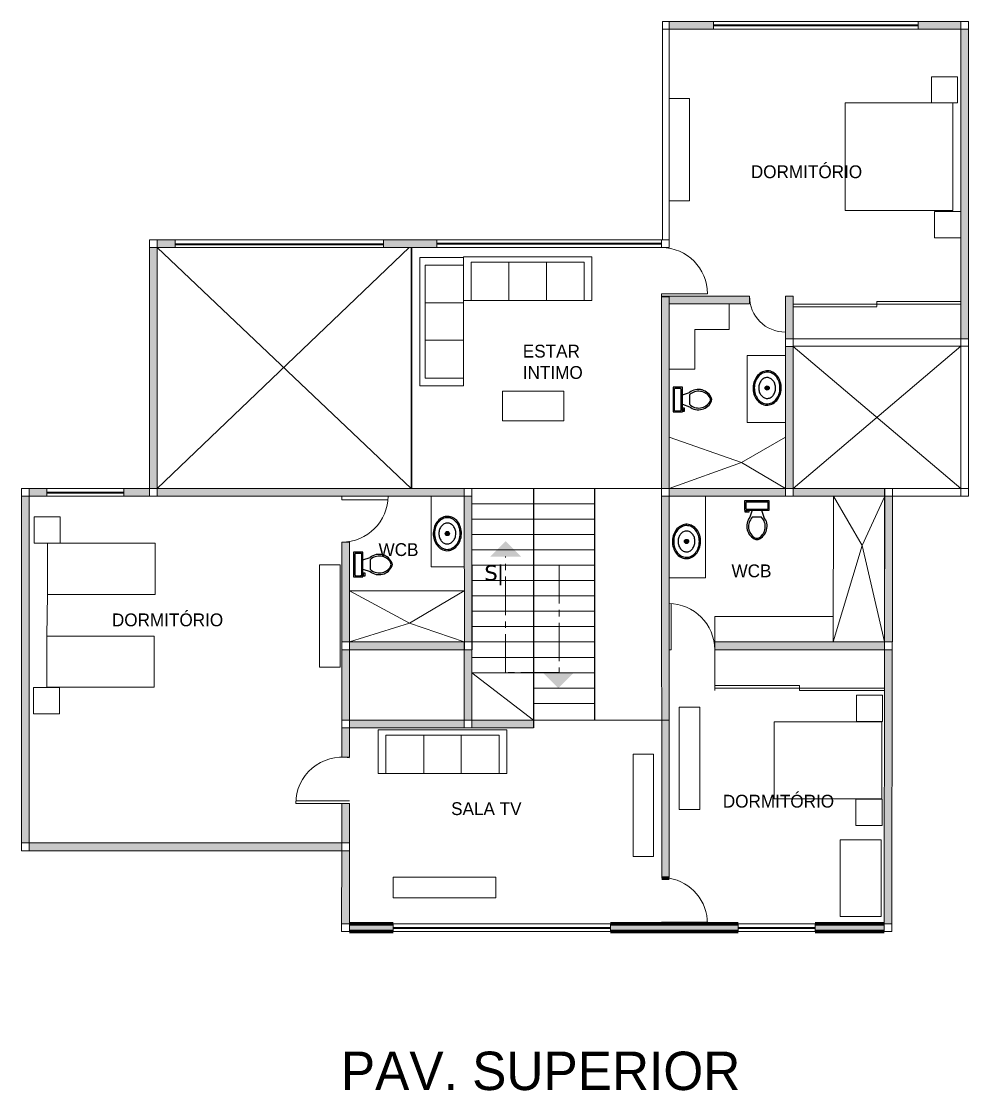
# Model space of a CAD drawing. Header units: millimetres. Extents: x 835 to 2001, y 912 to 1998.
# Drawn here: x 923.96 to 942.46, y 961.2 to 982.07 of the extents above; entities that cross this region are included whole.
import ezdxf

# ---------------------------------------------------------------- set-up
doc = ezdxf.new("R2010")
doc.units = ezdxf.units.MM
doc.linetypes.add('ACAD_ISO04W100', pattern=[30, 24, -3, 0, -3])
doc.linetypes.add('CENTER2', pattern=[1.125, 0.75, -0.125, 0.125, -0.125])
doc.layers.get('0').update_dxf_attribs({"lineweight": 50})
for name, color, linetype in [('CLOSETS', 32, 'Continuous'), ('CORTES', 210, 'Continuous'), ('cotas', 7, 'ACAD_ISO04W100'), ('EJES', 4, 'CENTER2'), ('muebles', 203, 'Continuous'), ('muros sin carga', 181, 'Continuous'), ('sin carga', 7, 'Continuous'), ('TEXT', 1, 'Continuous')]:
    doc.layers.add(name, color=color, linetype=linetype)
for name, color, linetype, lineweight in [('escaleras', 230, 'Continuous', 5), ('Mobiliario', 2, 'Continuous', 30), ('muros', 7, 'Continuous', 50), ('puertas', 51, 'Continuous', 0), ('ventanas', 110, 'Continuous', 0)]:
    doc.layers.add(name, color=color, linetype=linetype, lineweight=lineweight)

# ---------------------------------------------------------------- blocks, each defined once
blk = doc.blocks.new('A$C1CCD7FE2')
at = {"layer": 'muebles', "lineweight": 9}
blk.add_lwpolyline([(0, 2), (0.4, 2), (0.4, 0), (0, 0)], close=True, dxfattribs=at)
blk = doc.blocks.new('sillon 3')
at = {"layer": 'muebles', "lineweight": 20}
for p, q in [((51.071, 117.617), (51.071, 118.467)), ((51.071, 118.467), (53.581, 118.467)), ((51.221, 118.367), (51.221, 117.617)), ((51.221, 118.367), (53.431, 118.367)), ((51.961, 118.367), (51.961, 117.617)), ((52.691, 118.367), (52.691, 117.617)), ((52.691, 117.617), (52.691, 118.367)), ((53.431, 117.617), (53.431, 118.367)), ((53.431, 118.367), (53.431, 117.617)), ((53.581, 118.467), (53.581, 117.617)), ((53.581, 117.617), (51.071, 117.617))]:
    blk.add_line(p, q, dxfattribs=at)
blk = doc.blocks.new('mesa centro')
at = {"layer": 'muebles', "lineweight": 20}
for p, q in [((53.806, 117.692), (53.806, 118.492)), ((53.806, 118.492), (54.606, 118.492)), ((54.606, 118.492), (54.606, 117.692)), ((54.606, 117.692), (53.806, 117.692))]:
    blk.add_line(p, q, dxfattribs=at)
blk = doc.blocks.new('mesa3')
at = {"layer": 'muebles', "lineweight": 20}
for p, q in [((51.706, 116.287), (51.706, 116.867)), ((51.706, 116.867), (52.906, 116.867)), ((52.906, 116.867), (52.906, 116.287)), ((52.906, 116.287), (51.706, 116.287))]:
    blk.add_line(p, q, dxfattribs=at)
blk = doc.blocks.new('recamara')
at = {"layer": 'muebles', "lineweight": 5}
blk.add_line((0.008, 0.407), (-0.008, -0.407), dxfattribs=at)
for points in [[(-2.092, 1.407), (0.008, 1.407), (0.008, 0.407), (-2.092, 0.407)], [(-2.108, -0.407), (-0.008, -0.407), (-0.008, -1.407), (-2.108, -1.407)]]:
    blk.add_lwpolyline(points, close=True, dxfattribs=at)
at = {"layer": 'CLOSETS', "xscale": 0.6399999999999864, "yscale": 0.6399999999999864, "zscale": 0.6400000000000002}
for p in [(-34.68, -73.91), (-34.693, -77.244)]:
    blk.add_blockref('mesa centro', p, dxfattribs=at)
blk = doc.blocks.new('Sink - Oval top')
for p, q in [((-1, 0), (1, 0)), ((0, 1), (0, -1))]:
    blk.add_line(p, q)
at = {"linetype": 'Continuous'}
for points in [[(-12.23, 0.39, 0.117634), (-11.46, -3.36, 0.104469), (-8.88, -6.8, 0.090016), (-5.08, -9.07, 0.08192), (-0.32, -10.02, 0.08192), (4.49, -9.38, 0.090016), (8.42, -7.36, 0.104469), (11.22, -4.09, 0.117634), (12.23, -0.39, 0.117634), (11.46, 3.36, 0.104469), (8.88, 6.8, 0.090016), (5.08, 9.07, 0.08192), (0.32, 10.02, 0.08192), (-4.49, 9.38, 0.090016), (-8.42, 7.36, 0.104469), (-11.22, 4.09, 0.117634)], [(-11.29, 0.16, 0.118622), (-10.52, -3.25, 0.104678), (-8.07, -6.36, 0.089562), (-4.54, -8.37, 0.081185), (-0.13, -9.15, 0.081185), (4.3, -8.49, 0.089562), (7.89, -6.58, 0.104678), (10.42, -3.55, 0.118622), (11.29, -0.16, 0.118622), (10.52, 3.25, 0.104678), (8.07, 6.36, 0.089562), (4.54, 8.37, 0.081185), (0.13, 9.15, 0.081185), (-4.3, 8.49, 0.089562), (-7.89, 6.58, 0.104678), (-10.42, 3.55, 0.118622)], [(-7.42, 0.08, 0.118283), (-6.91, -2.17, 0.104607), (-5.29, -4.21, 0.089718), (-2.97, -5.53, 0.081436), (-0.07, -6.04, 0.081436), (2.84, -5.59, 0.089718), (5.2, -4.33, 0.104607), (6.86, -2.32, 0.118283), (7.42, -0.08, 0.118283), (6.91, 2.17, 0.104607), (5.29, 4.21, 0.089718), (2.97, 5.53, 0.081436), (0.07, 6.04, 0.081436), (-2.84, 5.59, 0.089718), (-5.2, 4.33, 0.104607), (-6.86, 2.32, 0.118283)]]:
    blk.add_lwpolyline(points, format="xyb", close=True, dxfattribs=at)
for radius in [1.5, 1]:
    blk.add_circle((0, 0), radius)
blk = doc.blocks.new('Toilet - top')
for p, q in [((-10, -8.5), (-8, -8.5)), ((-10, -9.5), (-10, -8.5)), ((-8, -8.5), (-8, -8)), ((-7, -8), (-7, -9.5)), ((-4, -8), (-6, -14)), ((4, -8), (6, -14)), ((9.5, -6), (9.5, -2)), ((-7, -9.5), (-10, -9.5)), ((4, -14), (-4, -14))]:
    blk.add_line(p, q)
blk.add_lwpolyline([(10.5, -8), (10.5, 0), (-10.5, 0), (-10.5, -8)], close=True)
for points in [[(-9.5, -2), (-9.5, -6)], [(8.5, -1), (-8.5, -1)], [(-8.5, -7), (8.5, -7)]]:
    blk.add_lwpolyline(points)
for centre, radius, start, end in [((-8.62, -1.88), 0.884, 81.8699, 188.1301), ((-8.62, -6.12), 0.884, 171.8699, 278.1301), ((8.62, -1.88), 0.884, 351.8699, 98.1301), ((8.62, -6.12), 0.884, 261.8699, 8.1301), ((3.52, -21.58), 12.17, 141.46911, 247.97143), ((4.2, -21.82), 11.33, 136.36773, 238.94682), ((-3.52, -21.58), 12.17, 292.02843, 38.53071), ((-4.2, -21.82), 11.33, 301.05301, 43.63209), ((0, -27.88), 4, 245.73182, 294.26817), ((0, -29), 4, 254.86053, 285.13947)]:
    blk.add_arc(centre, radius, start, end)

msp = doc.modelspace()

# ---------------------------------------------------------------- hatches: boundary and pattern name
at = {"layer": 'CORTES', "lineweight": 60}
msp.add_hatch(color=256, dxfattribs=at).paths.add_polyline_path([(933.713, 971.624), (933.113, 971.624), (933.413, 971.924)])
at = {"layer": 'EJES', "linetype": 'ByBlock', "lineweight": 5}
for points in [[(937.476, 982.073), (936.606, 982.073), (936.606, 981.924), (937.476, 981.923)], [(938.881, 972.956), (939.031, 972.956), (939.03, 975.727), (938.88, 975.727)], [(940.806, 964.456), (940.956, 964.456), (940.963, 969.806), (940.813, 969.806)], [(939.456, 964.456), (940.806, 964.456), (940.806, 964.306), (939.456, 964.306)]]:
    msp.add_hatch(color=250, dxfattribs=at).paths.add_polyline_path(points)
h = msp.add_hatch(color=250, dxfattribs=at)
h.paths.add_polyline_path([(941.472, 982.073), (942.306, 982.073), (942.306, 981.923), (941.472, 981.923)])
edge = h.paths.add_edge_path()
edge.add_line((942.306, 981.923), (942.456, 981.923))
edge.add_line((942.306, 975.877), (942.306, 981.923))
edge.add_line((942.456, 975.877), (942.456, 981.923))
edge.add_line((942.306, 975.877), (942.456, 975.877))
h = msp.add_hatch(color=250, dxfattribs=at)
h.paths.add_polyline_path([(936.606, 976.706), (938.176, 976.706), (938.176, 976.556), (936.606, 976.556)])
edge = h.paths.add_edge_path(flags=17)
edge.add_line((936.606, 976.706), (938.176, 976.706))
h = msp.add_hatch(color=250, dxfattribs=at)
h.paths.add_polyline_path([(935.459, 964.456), (937.958, 964.456), (937.958, 964.306), (935.459, 964.306)])
edge = h.paths.add_edge_path()
edge.add_line((940.813, 969.807), (940.963, 969.806))
edge.add_line((940.963, 969.806), (940.956, 964.456))
edge.add_line((940.956, 964.456), (940.806, 964.456))
edge.add_line((940.806, 964.456), (940.813, 969.806))
at = {"layer": 'muros', "lineweight": 9}
for points in [[(926.606, 972.956), (932.606, 972.956), (932.606, 972.806), (926.606, 972.806)], [(936.459, 972.806), (936.606, 972.806), (936.606, 965.343), (936.465, 965.343)], [(940.816, 972.806), (940.967, 972.806), (940.967, 969.956), (940.813, 969.956)], [(937.496, 969.956), (940.813, 969.956), (940.813, 969.806), (937.496, 969.806)]]:
    msp.add_hatch(color=250, dxfattribs=at).paths.add_polyline_path(points)
at = {"layer": 'muros', "lineweight": 5}
msp.add_hatch(color=250, dxfattribs=at).paths.add_polyline_path([(930.366, 964.456), (931.216, 964.456), (931.216, 964.306), (930.366, 964.306)])
at = {"layer": 'muros sin carga', "lineweight": 5}
for points in [[(926.606, 977.656), (926.456, 977.656), (926.456, 972.956), (926.606, 972.956)], [(936.459, 972.956), (936.606, 972.956), (936.606, 976.706), (936.456, 976.706)], [(938.88, 975.877), (939.03, 975.877), (939.03, 976.705), (938.88, 976.705)], [(924.106, 972.956), (924.456, 972.956), (924.456, 972.806), (924.106, 972.806)], [(939.031, 972.806), (939.031, 972.956), (940.816, 972.956), (940.816, 972.806)], [(924.106, 972.806), (923.956, 972.806), (923.956, 966.032), (924.106, 966.032)], [(930.366, 969.956), (930.366, 971.906), (930.216, 971.906), (930.216, 969.956)], [(932.756, 968.281), (933.956, 968.281), (933.956, 968.431), (932.756, 968.431)], [(930.216, 966.806), (930.366, 966.806), (930.366, 966.032), (930.215, 966.032)], [(924.106, 966.032), (930.215, 966.032), (930.214, 965.881), (924.106, 965.881)], [(930.214, 965.881), (930.366, 965.881), (930.366, 964.456), (930.211, 964.456)]]:
    msp.add_hatch(color=250, dxfattribs=at).paths.add_polyline_path(points)
at = {"layer": 'muros sin carga', "lineweight": 9}
for points in [[(926.956, 977.806), (926.606, 977.806), (926.606, 977.656), (926.956, 977.656)], [(931.031, 977.806), (932.071, 977.806), (932.071, 977.656), (931.031, 977.656)], [(932.606, 972.806), (932.756, 972.806), (932.757, 969.956), (932.607, 969.956)], [(930.366, 969.956), (932.606, 969.956), (932.606, 969.806), (930.366, 969.806)], [(930.366, 968.281), (930.216, 968.281), (930.216, 967.706), (930.366, 967.706)], [(930.366, 968.431), (932.606, 968.431), (932.606, 968.281), (930.366, 968.281)]]:
    msp.add_hatch(color=250, dxfattribs=at).paths.add_polyline_path(points)
at = {"layer": 'muros sin carga', "lineweight": 5}
h = msp.add_hatch(color=250, dxfattribs=at)
h.paths.add_polyline_path([(938.881, 972.956), (936.606, 972.956), (936.606, 972.806), (938.881, 972.806)])
edge = h.paths.add_edge_path()
edge.add_line((938.018, 973.458), (936.606, 972.956))
h = msp.add_hatch(color=250, dxfattribs=at)
h.paths.add_polyline_path([(926.456, 972.956), (926.456, 972.806), (925.956, 972.806), (925.956, 972.956)])
edge = h.paths.add_edge_path()
edge.add_line((926.456, 972.806), (926.606, 972.806))
at = {"layer": 'muros sin carga', "lineweight": 9}
h = msp.add_hatch(color=250, dxfattribs=at)
h.paths.add_polyline_path([(930.216, 969.806), (930.366, 969.806), (930.366, 968.431), (930.216, 968.431)])
edge = h.paths.add_edge_path()
edge.add_line((930.216, 969.806), (930.366, 969.806))
h = msp.add_hatch(color=250, dxfattribs=at)
h.paths.add_polyline_path([(932.756, 968.431), (932.606, 968.431), (932.606, 969.806), (932.756, 969.806)])
edge = h.paths.add_edge_path()
edge.add_line((932.756, 968.431), (933.956, 968.431))
at = {"layer": 'muros sin carga', "lineweight": 70}
msp.add_hatch(color=6, dxfattribs=at).paths.add_polyline_path([(934.144, 969.356), (934.744, 969.356), (934.444, 969.056)])

# ---------------------------------------------------------------- linework, layer by layer
at = {"layer": 'CLOSETS', "lineweight": 9}
for p, q in [((940.662, 976.602), (942.303, 976.602)), ((940.662, 976.602), (940.662, 976.506)), ((939.03, 976.552), (942.303, 976.552)), ((939.03, 976.502), (940.662, 976.502)), ((937.496, 969.006), (937.496, 969.806)), ((937.496, 969.106), (939.155, 969.106)), ((939.155, 969.006), (939.155, 969.106)), ((937.496, 969.056), (940.813, 969.056)), ((939.155, 969.006), (940.813, 969.006))]:
    msp.add_line(p, q, dxfattribs=at)
msp.add_arc((938.876, 976.706), 0.7, 180, 270, dxfattribs=at)
at = {"layer": 'cotas', "lineweight": 9}
for p, q in [((931.571, 972.956), (931.571, 977.656)), ((931.581, 972.956), (931.581, 977.656)), ((937.496, 970.456), (937.496, 969.956))]:
    msp.add_line(p, q, dxfattribs=at)
at = {"layer": 'EJES', "linetype": 'ByBlock', "lineweight": 5}
for p, q in [((936.475, 981.924), (936.475, 982.073)), ((936.606, 981.924), (936.606, 982.073)), ((937.476, 981.923), (937.476, 982.073)), ((941.472, 982.073), (941.472, 981.923)), ((942.306, 981.923), (942.306, 982.073)), ((942.306, 982.073), (942.456, 982.073)), ((942.456, 981.923), (942.456, 982.073)), ((936.606, 981.924), (936.475, 981.924)), ((936.475, 981.924), (936.475, 977.806)), ((936.606, 977.806), (936.606, 981.924)), ((942.306, 981.923), (942.456, 981.923)), ((942.306, 975.877), (942.306, 981.923)), ((942.456, 975.877), (942.456, 981.923)), ((936.475, 977.806), (936.606, 977.806)), ((936.606, 976.692), (936.606, 976.556)), ((942.306, 975.877), (942.456, 975.877))]:
    msp.add_line(p, q, dxfattribs=at)
at = {"layer": 'EJES', "lineweight": 9}
for p, q in [((933.414, 969.358), (933.414, 971.626)), ((934.46, 971.456), (934.46, 969.358)), ((934.46, 969.358), (933.414, 969.358))]:
    msp.add_line(p, q, dxfattribs=at)
at = {"layer": 'EJES', "linetype": 'ByBlock', "lineweight": 5}
for points in [[(942.306, 981.923), (942.456, 981.923), (942.456, 975.877), (942.306, 975.877), (942.306, 981.923), (942.456, 981.923)], [(936.606, 976.706), (938.176, 976.706), (938.176, 976.556), (936.606, 976.556), (936.606, 976.706)], [(938.881, 972.956), (939.031, 972.956), (939.03, 975.727), (938.88, 975.727), (938.881, 972.956)], [(940.806, 964.456), (940.956, 964.456), (940.963, 969.806), (940.813, 969.806), (940.806, 964.456)], [(935.459, 964.456), (937.958, 964.456), (937.958, 964.306), (935.459, 964.306), (935.459, 964.456)], [(939.456, 964.456), (940.806, 964.456), (940.806, 964.306), (939.456, 964.306), (939.456, 964.456)]]:
    msp.add_lwpolyline(points, dxfattribs=at)
at = {"layer": 'escaleras', "lineweight": 5}
for p, q in [((936.606, 982.073), (936.475, 982.073)), ((930.216, 964.456), (930.366, 964.456)), ((930.216, 964.306), (930.366, 964.306)), ((930.366, 964.456), (930.366, 964.306)), ((940.806, 964.456), (940.956, 964.456)), ((940.806, 964.306), (940.806, 964.456)), ((940.806, 964.306), (940.956, 964.306)), ((940.956, 964.456), (940.956, 964.306))]:
    msp.add_line(p, q, dxfattribs=at)
at = {"layer": 'escaleras', "lineweight": 9}
for p, q in [((931.031, 977.806), (931.031, 977.656)), ((936.456, 977.656), (936.456, 977.808)), ((936.456, 977.806), (936.606, 977.806)), ((936.456, 977.656), (936.606, 977.656)), ((936.606, 977.806), (936.606, 977.656)), ((936.456, 976.542), (936.456, 976.695)), ((936.456, 976.692), (936.606, 976.692)), ((936.606, 976.692), (936.606, 976.542)), ((938.88, 975.727), (938.88, 975.88)), ((938.88, 975.877), (939.03, 975.877)), ((939.03, 975.877), (939.03, 975.727)), ((942.306, 975.731), (942.306, 975.877)), ((942.456, 975.877), (942.456, 975.731)), ((938.88, 975.727), (939.03, 975.727)), ((942.306, 975.731), (942.456, 975.731)), ((926.459, 972.956), (926.609, 972.956)), ((926.609, 972.956), (926.609, 972.806)), ((932.606, 972.806), (932.606, 972.958)), ((932.606, 972.956), (932.756, 972.956)), ((932.757, 969.956), (932.756, 972.956)), ((932.756, 972.956), (935.156, 972.956)), ((932.756, 972.956), (932.756, 972.806)), ((933.956, 972.956), (933.956, 968.431)), ((933.966, 972.956), (933.966, 968.281)), ((935.146, 968.431), (935.146, 972.956)), ((935.156, 968.431), (935.156, 972.956)), ((935.156, 972.956), (936.459, 972.956)), ((938.881, 972.956), (939.031, 972.956)), ((938.881, 972.806), (938.881, 972.956)), ((940.817, 972.956), (940.967, 972.956)), ((940.817, 972.806), (940.817, 972.956)), ((940.967, 972.956), (940.967, 972.806)), ((942.304, 972.806), (942.304, 972.958)), ((942.304, 972.956), (942.454, 972.956)), ((942.454, 972.956), (942.454, 972.806)), ((924.106, 972.806), (924.106, 966.032)), ((932.606, 972.806), (932.756, 972.806)), ((932.756, 972.656), (935.156, 972.656)), ((938.881, 972.806), (939.031, 972.806)), ((940.817, 972.806), (940.967, 972.806)), ((942.304, 972.806), (942.454, 972.806)), ((932.756, 972.356), (935.156, 972.356)), ((932.756, 972.056), (935.156, 972.056)), ((932.756, 971.756), (935.156, 971.756)), ((932.756, 971.456), (935.156, 971.456)), ((932.756, 971.156), (935.156, 971.156)), ((932.756, 970.856), (935.156, 970.856)), ((932.756, 970.556), (935.156, 970.556)), ((932.756, 970.256), (935.156, 970.256)), ((930.216, 969.806), (930.216, 969.958)), ((930.216, 969.956), (930.366, 969.956)), ((930.366, 969.956), (930.366, 969.806)), ((932.607, 969.806), (932.607, 969.958)), ((932.607, 969.956), (932.757, 969.956)), ((932.757, 969.956), (935.156, 969.956)), ((932.757, 969.956), (932.757, 969.806)), ((940.813, 969.806), (940.813, 969.958)), ((940.813, 969.956), (940.963, 969.956)), ((940.963, 969.956), (940.963, 969.806)), ((930.216, 969.806), (930.366, 969.806)), ((932.606, 969.806), (932.606, 968.431)), ((932.607, 969.806), (932.757, 969.806)), ((940.813, 969.806), (940.963, 969.806)), ((932.756, 969.656), (935.156, 969.656)), ((933.956, 968.431), (932.756, 969.356)), ((932.756, 969.356), (935.156, 969.356)), ((932.756, 969.056), (932.756, 969.056)), ((933.956, 969.056), (935.156, 969.056)), ((933.956, 968.756), (935.156, 968.756)), ((930.366, 968.431), (932.606, 968.431)), ((930.366, 968.281), (932.606, 968.281)), ((932.606, 968.431), (932.606, 968.281)), ((932.756, 968.431), (932.606, 968.431)), ((932.756, 968.431), (932.756, 968.281)), ((932.756, 968.431), (933.956, 968.431)), ((932.756, 968.281), (933.956, 968.281)), ((933.969, 968.431), (933.956, 968.431)), ((935.146, 968.431), (936.606, 968.431)), ((935.156, 968.431), (935.146, 968.431)), ((924.106, 966.255), (924.106, 966.255))]:
    msp.add_line(p, q, dxfattribs=at)
at = {"layer": 'Mobiliario', "lineweight": 9}
msp.add_line((936.646, 969.806), (936.646, 970.704), dxfattribs=at)
at = {"layer": 'muebles', "lineweight": 9}
for p, q in [((937.779, 976.056), (937.779, 976.556)), ((937.106, 975.28), (937.106, 976.056)), ((937.106, 976.056), (937.779, 976.056)), ((938.13, 975.549), (938.13, 974.244)), ((938.63, 975.549), (938.13, 975.549)), ((938.88, 975.549), (938.38, 975.549)), ((937.106, 975.28), (936.606, 975.28)), ((938.13, 974.244), (938.88, 974.244)), ((938.018, 973.458), (936.606, 973.956)), ((938.88, 973.956), (938.018, 973.458)), ((938.018, 973.458), (936.606, 972.956)), ((938.018, 973.458), (938.881, 972.956)), ((930.366, 970.956), (931.534, 970.324)), ((931.534, 970.324), (932.606, 970.956)), ((931.534, 970.324), (930.366, 969.956)), ((931.534, 970.324), (932.606, 969.956)), ((930.366, 964.456), (930.366, 965.881))]:
    msp.add_line(p, q, dxfattribs=at)
for points in [[(936.606, 980.569), (937.006, 980.569), (937.006, 978.569), (936.606, 978.569)], [(940.046, 980.48), (942.146, 980.48), (942.146, 978.38), (940.046, 978.38)], [(932.606, 972.806), (931.957, 972.806), (931.957, 971.423), (932.606, 971.423)], [(936.606, 972.806), (937.315, 972.806), (937.315, 971.209), (936.606, 971.209)], [(929.78, 971.462), (930.18, 971.462), (930.18, 969.462), (929.78, 969.462)], [(936.805, 968.685), (937.205, 968.685), (937.205, 966.685), (936.805, 966.685)], [(940.76, 968.397), (940.76, 966.897), (938.66, 966.897), (938.66, 968.397)], [(935.901, 967.766), (936.301, 967.766), (936.301, 965.766), (935.901, 965.766)], [(940.75, 964.596), (940.75, 966.096), (939.95, 966.096), (939.95, 964.596)]]:
    msp.add_lwpolyline(points, close=True, dxfattribs=at)
at = {"layer": 'muros', "lineweight": 15}
for p, q in [((937.476, 982.073), (936.606, 982.073)), ((941.472, 982.073), (942.306, 982.073)), ((937.476, 981.923), (936.606, 981.924)), ((941.472, 981.923), (942.306, 981.923))]:
    msp.add_line(p, q, dxfattribs=at)
at = {"layer": 'muros', "lineweight": 9}
for p, q in [((926.456, 977.806), (926.456, 977.656)), ((926.606, 977.806), (926.456, 977.806)), ((926.456, 977.656), (926.456, 972.956)), ((926.606, 977.656), (926.456, 977.656)), ((926.956, 977.806), (926.606, 977.806)), ((926.606, 977.656), (926.606, 977.806)), ((926.956, 977.656), (926.606, 977.656)), ((926.606, 977.656), (926.606, 972.956)), ((926.956, 977.806), (926.956, 977.656)), ((931.031, 977.806), (932.071, 977.806)), ((931.031, 977.806), (931.031, 977.656)), ((931.031, 977.656), (932.071, 977.656)), ((932.071, 977.656), (932.071, 977.806)), ((936.455, 977.656), (936.606, 977.656)), ((936.456, 976.706), (936.459, 972.956)), ((936.456, 976.706), (936.606, 976.706)), ((936.606, 972.956), (936.606, 976.706)), ((936.606, 976.556), (936.606, 976.556)), ((923.956, 972.806), (923.956, 972.956)), ((924.106, 972.956), (923.956, 972.956)), ((924.106, 972.956), (924.456, 972.956)), ((924.106, 972.806), (924.106, 972.956)), ((924.456, 972.956), (924.456, 972.806)), ((925.956, 972.956), (926.456, 972.956)), ((925.956, 972.956), (925.956, 972.806)), ((926.606, 972.956), (926.456, 972.956)), ((926.456, 972.956), (926.456, 972.806)), ((932.606, 972.956), (926.606, 972.956)), ((926.606, 972.956), (926.606, 972.806)), ((932.606, 972.956), (932.756, 972.956)), ((932.606, 972.806), (932.606, 972.942)), ((932.756, 972.806), (932.756, 972.956)), ((938.881, 972.956), (936.606, 972.956)), ((936.606, 972.806), (936.606, 972.956)), ((938.881, 972.806), (938.881, 972.956)), ((923.956, 972.806), (923.956, 966.032)), ((924.106, 972.806), (923.956, 972.806)), ((924.456, 972.806), (924.106, 972.806)), ((926.456, 972.806), (925.956, 972.806)), ((932.606, 972.806), (926.606, 972.806)), ((932.756, 969.956), (932.756, 972.806)), ((936.606, 972.806), (936.459, 972.806)), ((936.459, 972.806), (936.465, 965.343)), ((936.606, 972.806), (936.606, 965.343)), ((938.881, 972.806), (936.606, 972.806)), ((940.813, 969.956), (940.817, 972.806)), ((940.817, 972.806), (940.816, 972.806)), ((940.816, 972.806), (940.967, 972.806)), ((940.967, 972.806), (940.967, 969.956)), ((930.216, 971.906), (930.366, 971.906)), ((930.216, 971.906), (930.216, 971.906)), ((930.216, 969.956), (930.216, 971.906)), ((930.366, 969.956), (930.366, 971.906)), ((930.216, 969.956), (930.216, 969.806)), ((930.216, 969.956), (930.366, 969.956)), ((930.366, 969.956), (932.606, 969.956)), ((930.366, 969.806), (930.366, 969.956)), ((932.606, 969.956), (932.606, 969.806)), ((932.606, 969.956), (932.756, 969.956)), ((932.756, 969.956), (932.756, 969.806)), ((937.496, 969.956), (937.496, 969.806)), ((937.496, 969.806), (937.496, 969.956)), ((937.496, 969.956), (940.813, 969.956)), ((940.813, 969.956), (940.967, 969.956)), ((940.813, 969.956), (940.813, 969.806)), ((930.216, 969.806), (930.366, 969.806)), ((930.216, 968.431), (930.216, 969.806)), ((930.366, 969.806), (932.606, 969.806)), ((930.366, 968.431), (930.366, 969.806)), ((932.606, 969.806), (932.756, 969.806)), ((937.496, 969.806), (940.813, 969.806)), ((940.806, 964.456), (940.813, 969.806)), ((940.813, 969.806), (940.963, 969.806)), ((940.956, 964.456), (940.963, 969.806)), ((930.216, 967.706), (930.216, 968.281)), ((930.366, 967.706), (930.366, 968.281)), ((930.216, 967.706), (930.366, 967.706)), ((930.211, 964.456), (930.214, 965.881)), ((930.366, 964.456), (930.366, 965.881))]:
    msp.add_line(p, q, dxfattribs=at)
at = {"layer": 'muros', "lineweight": 70}
for p, q in [((936.604, 965.343), (936.465, 965.343)), ((930.366, 964.456), (931.216, 964.456)), ((930.366, 964.306), (931.216, 964.306)), ((935.459, 964.456), (937.958, 964.456)), ((935.459, 964.306), (937.958, 964.306)), ((939.456, 964.456), (940.806, 964.456)), ((939.456, 964.306), (940.806, 964.306))]:
    msp.add_line(p, q, dxfattribs=at)
at = {"layer": 'muros', "lineweight": 5}
for p, q in [((930.366, 964.456), (930.211, 964.456)), ((930.211, 964.456), (930.211, 964.306)), ((930.366, 964.306), (930.211, 964.306)), ((930.366, 964.456), (930.366, 964.306)), ((931.216, 964.306), (931.216, 964.456)), ((935.459, 964.306), (935.459, 964.456)), ((937.958, 964.456), (937.958, 964.306)), ((939.456, 964.456), (939.456, 964.306)), ((940.806, 964.456), (940.806, 964.306)), ((940.806, 964.456), (940.956, 964.456)), ((940.806, 964.306), (940.956, 964.306)), ((940.956, 964.456), (940.956, 964.306))]:
    msp.add_line(p, q, dxfattribs=at)
at = {"layer": 'muros', "lineweight": 9}
for points in [[(926.606, 972.956), (932.606, 972.956), (932.606, 972.806), (926.606, 972.806), (926.606, 972.956)], [(936.459, 972.806), (936.606, 972.806)], [(936.459, 972.806), (936.606, 972.806), (936.606, 965.343), (936.465, 965.343), (936.459, 972.806)], [(940.816, 972.806), (940.967, 972.806), (940.967, 969.956), (940.813, 969.956), (940.816, 972.806)]]:
    msp.add_lwpolyline(points, dxfattribs=at)
at = {"layer": 'muros sin carga', "lineweight": 9}
for p, q in [((926.606, 972.956), (931.531, 977.656)), ((926.606, 977.656), (931.571, 972.956)), ((939.03, 975.727), (942.306, 972.956)), ((939.031, 972.956), (942.306, 975.731)), ((932.756, 969.806), (932.756, 968.431)), ((930.366, 968.431), (930.216, 968.431)), ((930.216, 968.431), (930.216, 968.281)), ((930.366, 968.281), (930.216, 968.281)), ((930.366, 968.431), (930.366, 968.281))]:
    msp.add_line(p, q, dxfattribs=at)
at = {"layer": 'muros sin carga', "lineweight": 5}
for p, q in [((938.176, 976.706), (938.176, 976.556)), ((924.106, 972.806), (924.106, 972.956)), ((936.459, 972.956), (936.606, 972.956)), ((936.459, 972.956), (936.459, 972.806)), ((926.456, 972.806), (926.606, 972.806)), ((932.756, 968.281), (932.606, 968.281)), ((933.956, 968.431), (933.956, 968.281)), ((930.216, 966.806), (930.366, 966.806)), ((923.956, 966.032), (923.956, 965.881)), ((924.106, 966.032), (923.956, 966.032)), ((930.215, 966.032), (930.214, 965.881)), ((930.215, 966.032), (930.366, 966.032)), ((930.366, 966.032), (930.366, 965.881)), ((923.956, 965.881), (924.106, 965.881)), ((930.214, 965.881), (930.366, 965.881))]:
    msp.add_line(p, q, dxfattribs=at)
for points in [[(938.88, 975.877), (939.03, 975.877), (939.03, 976.705), (938.88, 976.705), (938.88, 975.877)], [(939.031, 972.806), (939.031, 972.956), (940.816, 972.956), (940.816, 972.806), (939.031, 972.806)], [(930.366, 966.806), (930.366, 966.032), (930.215, 966.032), (930.216, 966.806), (930.216, 966.806)], [(924.106, 966.032), (930.215, 966.032), (930.214, 965.881)], [(924.106, 966.032), (924.106, 965.881)], [(924.106, 965.881), (930.214, 965.881)]]:
    msp.add_lwpolyline(points, dxfattribs=at)
at = {"layer": 'muros sin carga', "lineweight": 9}
msp.add_lwpolyline([(932.606, 972.806), (932.756, 972.806), (932.757, 969.956), (932.607, 969.956), (932.606, 972.806)], dxfattribs=at)
at = {"layer": 'puertas', "lineweight": 9}
for p, q in [((936.456, 976.756), (936.456, 976.706)), ((936.456, 976.756), (937.356, 976.756)), ((938.38, 975.549), (938.63, 975.549)), ((938.38, 975.549), (938.38, 975.549)), ((938.38, 975.549), (938.38, 975.549)), ((930.216, 972.733), (930.214, 972.806)), ((931.113, 972.733), (930.216, 972.733)), ((939.817, 972.806), (940.376, 971.837)), ((940.376, 971.837), (940.817, 972.806)), ((940.376, 971.837), (939.813, 969.957)), ((940.376, 971.837), (940.813, 969.956)), ((936.646, 969.806), (936.606, 969.806)), ((935.146, 968.431), (933.969, 968.431)), ((929.316, 966.856), (930.366, 966.856)), ((929.316, 966.806), (930.216, 966.806))]:
    msp.add_line(p, q, dxfattribs=at)
at = {"layer": 'puertas', "lineweight": 5}
for p, q in [((936.458, 964.486), (936.458, 964.457)), ((937.355, 964.486), (936.458, 964.486))]:
    msp.add_line(p, q, dxfattribs=at)
at = {"layer": 'puertas', "lineweight": 9}
for centre, radius, start, end in [((936.456, 976.756), 0.9, 0, 90), ((930.216, 972.806), 0.9, 270, 0), ((936.594, 969.804), 0.902, 0.1347, 89.6888), ((930.216, 966.806), 0.9, 80.4059, 180)]:
    msp.add_arc(centre, radius, start, end, dxfattribs=at)
at = {"layer": 'puertas', "lineweight": 5}
msp.add_arc((936.456, 964.456), 0.9, 0, 80.5049, dxfattribs=at)
at = {"layer": 'sin carga', "color": 5, "lineweight": 9}
for p, q in [((936.606, 976.706), (938.176, 976.706)), ((936.606, 976.556), (938.176, 976.556))]:
    msp.add_line(p, q, dxfattribs=at)
at = {"layer": 'sin carga', "lineweight": 9}
for p, q in [((942.306, 975.877), (939.03, 975.877)), ((942.456, 975.877), (942.456, 972.806)), ((938.88, 975.727), (938.881, 972.956)), ((939.03, 975.731), (942.306, 975.731)), ((942.306, 975.731), (942.306, 972.956)), ((940.816, 972.956), (942.306, 972.956)), ((939.813, 969.957), (939.817, 972.806)), ((940.967, 972.806), (942.456, 972.806)), ((930.366, 970.956), (932.606, 970.956)), ((937.496, 970.456), (939.814, 970.456))]:
    msp.add_line(p, q, dxfattribs=at)
at = {"layer": 'ventanas', "lineweight": 15}
for p, q in [((937.476, 982.073), (941.472, 982.073)), ((937.476, 982.003), (941.472, 982.003)), ((937.476, 981.983), (941.472, 981.983)), ((937.476, 981.923), (941.472, 981.923))]:
    msp.add_line(p, q, dxfattribs=at)
at = {"layer": 'ventanas', "lineweight": 9}
for p, q in [((926.956, 977.806), (931.031, 977.806)), ((926.956, 977.806), (926.956, 977.656)), ((926.956, 977.731), (931.031, 977.731)), ((926.956, 977.711), (931.031, 977.711)), ((926.956, 977.656), (931.031, 977.656)), ((926.956, 977.656), (926.956, 977.656)), ((927.343, 977.806), (927.343, 977.806)), ((931.031, 977.806), (931.031, 977.806)), ((931.031, 977.656), (931.031, 977.806)), ((932.071, 977.806), (936.456, 977.806)), ((932.071, 977.744), (936.456, 977.744)), ((932.071, 977.724), (936.456, 977.724)), ((932.071, 977.656), (936.456, 977.656)), ((924.456, 972.956), (925.956, 972.956)), ((925.956, 972.956), (924.456, 972.956)), ((924.456, 972.881), (925.956, 972.881)), ((924.456, 972.861), (925.956, 972.861)), ((924.456, 972.806), (925.956, 972.806))]:
    msp.add_line(p, q, dxfattribs=at)
at = {"layer": 'ventanas', "lineweight": 5}
for p, q in [((931.216, 964.456), (935.459, 964.456)), ((931.216, 964.381), (935.459, 964.381)), ((931.216, 964.361), (935.459, 964.361)), ((931.216, 964.306), (935.459, 964.306)), ((937.958, 964.456), (939.456, 964.456)), ((937.958, 964.306), (937.958, 964.456)), ((937.958, 964.381), (939.456, 964.381)), ((937.958, 964.361), (939.456, 964.361)), ((937.958, 964.306), (939.456, 964.306)), ((939.456, 964.306), (939.456, 964.456))]:
    msp.add_line(p, q, dxfattribs=at)

# ---------------------------------------------------------------- block references
at = {"layer": 'EJES', "linetype": 'ByBlock', "lineweight": 5, "rotation": 270}
msp.add_blockref('A$C1CCD7FE2', (931.219, 965.363), dxfattribs=at)
at = {"layer": 'muebles', "lineweight": 9}
for name, p, xscale, yscale, zscale in [('mesa centro', (907.293, 905.157), 0.6399999999999864, 0.6399999999999864, 0.6400000000000002), ('mesa centro', (907.354, 902.524), 0.6399999999999864, 0.6399999999999864, 0.6400000000000002), ('Toilet - top', (938.321, 972.712), 0.02295000000003711, 0.02295000000003711, 0.02295), ('mesa centro', (905.828, 893.081), 0.6399999999999864, 0.6399999999999864, 0.6400000000000002), ('mesa centro', (905.819, 891.051), 0.6399999999999864, 0.6399999999999864, 0.6400000000000002)]:
    msp.add_blockref(name, p, dxfattribs=dict(at, xscale=xscale, yscale=yscale, zscale=zscale))
for name, p, rotation in [('sillon 3', (1050.206, 923.885), 90), ('mesa3', (986.257, 1091.141), 180), ('recamara', (924.459, 970.479), 180)]:
    msp.add_blockref(name, p, dxfattribs=dict(at, rotation=rotation))
for p in [(881.518, 859.008), (879.855, 849.772)]:
    msp.add_blockref('sillon 3', p, dxfattribs=at)
for name, p, xscale, yscale, zscale, rotation in [('Sink - Oval top', (938.521, 974.915), 0.02739891072769751, 0.02739891072769751, 0.0273989107277459, 270), ('Toilet - top', (936.683, 974.688), 0.02295000000003711, 0.02295000000003711, 0.02295, 90), ('Sink - Oval top', (932.275, 972.074), 0.02739891072769751, 0.02739891072769751, 0.0273989107277459, 270), ('Sink - Oval top', (936.946, 971.919), 0.02739891072769751, 0.02739891072769751, 0.0273989107277459, 270), ('Toilet - top', (930.444, 971.469), 0.02295000000003649, 0.02295000000003711, 0.02295, 90.00004309256623)]:
    msp.add_blockref(name, p, dxfattribs=dict(at, xscale=xscale, yscale=yscale, zscale=zscale, rotation=rotation))

# ---------------------------------------------------------------- texts
at = {"layer": 'EJES', "linetype": 'ByBlock', "lineweight": 5, "insert": (932.998, 971.456), "char_height": 0.3, "width": 2.44361, "attachment_point": 1}
msp.add_mtext('{\\fVerdana|b0|i0|c0|p34;S}|', dxfattribs=at)
at = {"layer": 'TEXT', "color": 0, "linetype": 'ByBlock', "lineweight": 5}
for s, height, p in [('DORMITÓRIO', 0.25, (938.203, 979.012)), ('ESTAR', 0.25, (933.749, 975.51)), ('INTIMO', 0.25, (933.749, 975.093)), ('WCB', 0.25, (930.931, 971.635)), ('WCB', 0.25, (937.825, 971.22)), ('DORMITÓRIO', 0.25, (925.724, 970.263)), ('DORMITÓRIO', 0.25, (937.655, 966.723)), ('SALA TV', 0.25, (932.349, 966.577)), ('PAV. SUPERIOR', 0.75, (930.195, 961.208))]:
    msp.add_text(s, height=height, dxfattribs=at).set_placement(p)

doc.saveas('drawing.dxf')
